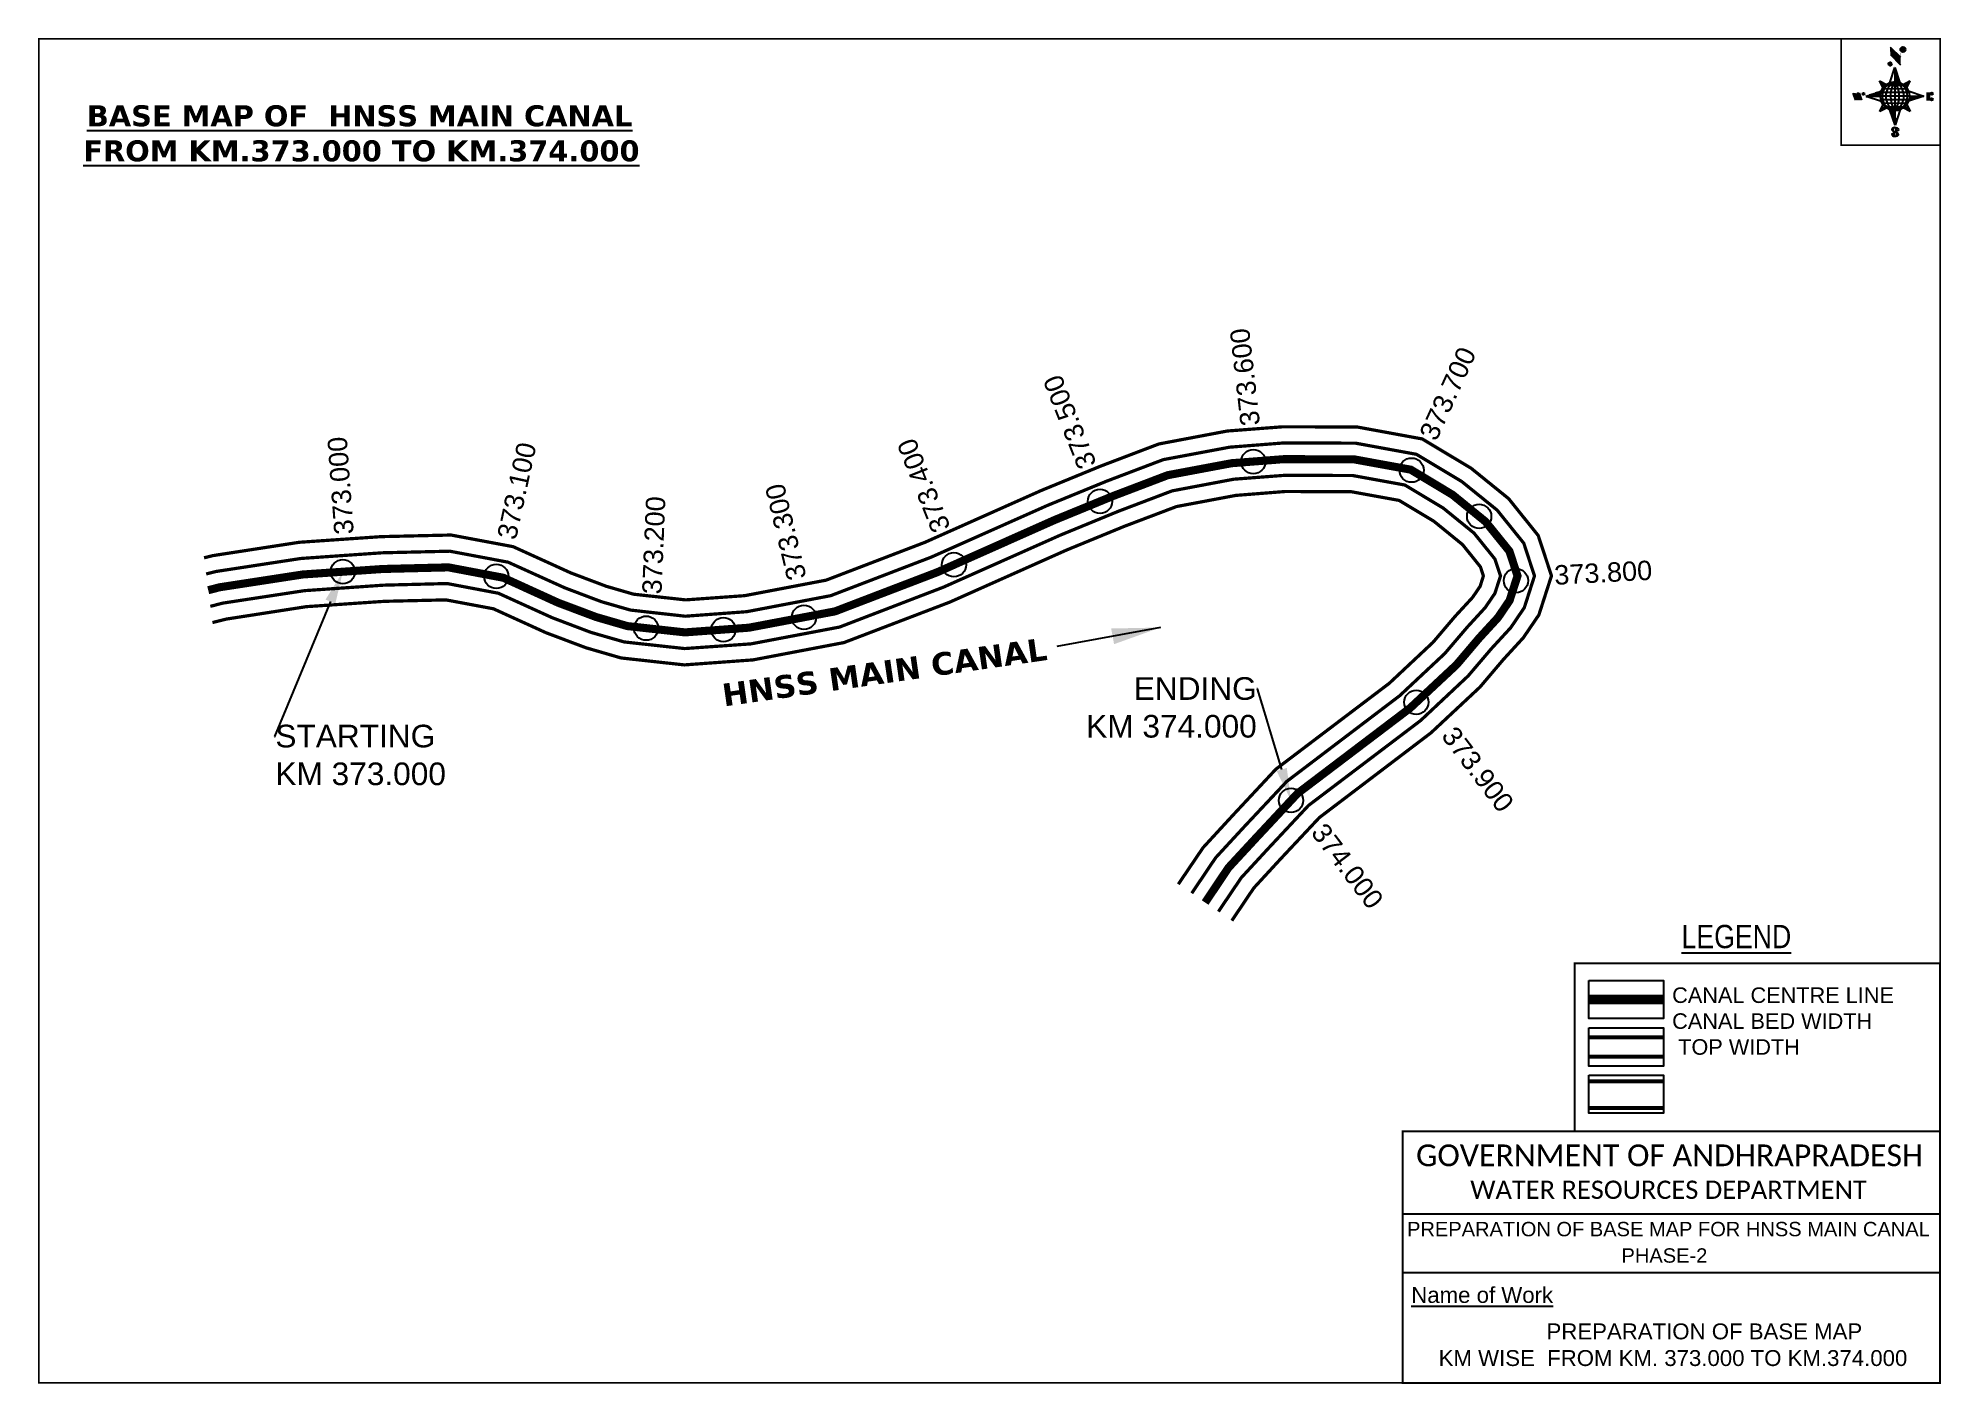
# Model space of a CAD drawing. Header units: inches. Extents: x 818467 to 819643, y 1581283 to 1582115.
import ezdxf
from ezdxf import colors
from ezdxf.entities.mleader import LeaderData, LeaderLine
from ezdxf.enums import TextEntityAlignment as Align
from ezdxf.math import Vec2, Vec3

# ---------------------------------------------------------------- set-up
doc = ezdxf.new("R2010")
doc.units = ezdxf.units.IN
doc.header["$LTSCALE"] = 15
doc.header["$MEASUREMENT"] = 0
doc.header["$PDMODE"] = 32
doc.header["$PDSIZE"] = 15
doc.linetypes.add('HIDDEN2', pattern=[0.1875, 0.125, -0.0625])
for name, color, linetype in [('AQUADUCT', 1, 'Continuous'), ('bord', 1, 'Continuous'), ('CANAL1', 7, 'Continuous'), ('CSMark', 72, 'Continuous'), ('DCBMS', 232, 'Continuous'), ('PAGE', 7, 'Continuous'), ('TEXT', 6, 'Continuous')]:
    doc.layers.add(name, color=color, linetype=linetype)
doc.styles.add('ARIALN', font='ARIALN_1.TTF')
doc.styles.get("Standard").update_dxf_attribs({"font": 'ARIAL_1.TTF'})
doc.dimstyles.get("Standard").update_dxf_attribs({"dimtxt": 20, "dimasz": 0.18, "dimexe": 0.18, "dimexo": 0.0625, "dimgap": 0.09, "dimtad": 0, "dimtih": 1, "dimtoh": 1, "dimdec": 4, "dimzin": 0, "dimdsep": 46, "dimtxsty": 'Standard', "dimcen": 0.09, "dimadec": 0, "dimazin": 0, "dimtfac": 1, "dimtdec": 4, "dimtofl": 0, "dimtmove": 0, "dimatfit": 3, "dimfxl": 0, "dimtolj": 1, "dimtzin": 0, "dimarcsym": 0})
pattern_1 = [(267.297113149, (-8720374.938, 50637915.138), (10.5367255337, -0.497431438), [])]
pattern_2 = [(357.297113149, (-8720374.938, 50637915.138), (0.497431438, 10.5367255337), [])]

# ---------------------------------------------------------------- blocks, each defined once
blk = doc.blocks.new('*X26')
at = {"color": 0, "linetype": 'Continuous'}
for p, q in [((6321.6, 240.5), (6322.3, 241.2)), ((6321.6, 240.3), (6322.3, 241)), ((6321.6, 240.1), (6322.3, 240.8)), ((6321.6, 239.9), (6322.4, 240.7)), ((6321.6, 239.8), (6322.4, 240.6)), ((6321.6, 239.6), (6322.5, 240.5)), ((6321.6, 239.4), (6322.5, 240.3)), ((6321.6, 239.2), (6322.6, 240.2)), ((6321.7, 239.1), (6322.6, 240.1)), ((6321.8, 240.8), (6322.4, 241.4)), ((6321.8, 239), (6322.7, 240)), ((6321.8, 239), (6322.8, 239.9)), ((6321.9, 238.9), (6322.9, 239.8)), ((6322, 238.8), (6323, 239.7)), ((6322.1, 241.3), (6322.4, 241.6)), ((6322.1, 238.7), (6323.1, 239.6)), ((6322.2, 238.6), (6323.1, 239.6)), ((6322.3, 238.5), (6323.2, 239.5)), ((6322.4, 238.5), (6323.3, 239.4)), ((6322.5, 238.4), (6323.4, 239.3)), ((6322.7, 238.4), (6323.6, 239.3)), ((6322.8, 238.3), (6323.7, 239.2)), ((6322.9, 238.3), (6323.8, 239.1)), ((6323.1, 238.2), (6323.9, 239.1)), ((6323.2, 238.2), (6324, 239)), ((6323.3, 238.2), (6324.2, 239)), ((6323.5, 238.1), (6324.3, 238.9)), ((6323.7, 238.1), (6324.4, 238.9)), ((6323.8, 238.1), (6324.6, 238.8)), ((6324.1, 238.2), (6324.7, 238.8)), ((6324.3, 238.3), (6324.9, 238.8)), ((6324.6, 238.3), (6325.1, 238.8)), ((6324.8, 238.4), (6325.2, 238.8)), ((6325.1, 238.5), (6325.4, 238.8)), ((6325.4, 238.6), (6325.6, 238.8))]:
    blk.add_line(p, q, dxfattribs=at)
blk = doc.blocks.new('*X25')
at = {"color": 0, "linetype": 'Continuous'}
for p, q in [((6324.4, 240.3), (6324.5, 240.4)), ((6324.6, 240.3), (6324.8, 240.5)), ((6324.7, 240.2), (6325, 240.5)), ((6324.8, 240.2), (6325.2, 240.6)), ((6325, 240.1), (6325.5, 240.6)), ((6325.1, 240.1), (6325.6, 240.6)), ((6325.2, 240), (6325.8, 240.6)), ((6325.3, 240), (6326, 240.6)), ((6325.4, 239.9), (6326.1, 240.6)), ((6325.5, 239.8), (6326.2, 240.5)), ((6325.6, 239.8), (6326.3, 240.5)), ((6325.7, 239.7), (6326.5, 240.4)), ((6325.9, 239.6), (6326.6, 240.3)), ((6326, 239.5), (6326.7, 240.3)), ((6326, 239.4), (6326.8, 240.2)), ((6326.1, 239.3), (6327, 240.2)), ((6326.2, 239.3), (6327.1, 240.1)), ((6326.3, 239.2), (6327.1, 240)), ((6326.4, 239.1), (6327.2, 239.9)), ((6326.5, 239), (6327.3, 239.8)), ((6326.5, 238.9), (6327.4, 239.7)), ((6326.6, 238.8), (6327.5, 239.6)), ((6326.7, 238.7), (6327.5, 239.5)), ((6326.8, 238.6), (6327.6, 239.4)), ((6326.8, 238.5), (6327.7, 239.3)), ((6326.8, 236.5), (6327.4, 237)), ((6326.9, 238.3), (6327.8, 239.2)), ((6326.9, 238.2), (6327.9, 239.1)), ((6326.9, 236.8), (6327.6, 237.4)), ((6327, 238.1), (6327.8, 239)), ((6327, 237.9), (6327.8, 238.8)), ((6327, 237.8), (6327.8, 238.6)), ((6327, 237.6), (6327.8, 238.4)), ((6327, 237.4), (6327.8, 238.2)), ((6327, 237.3), (6327.8, 238)), ((6327, 237.1), (6327.8, 237.9))]:
    blk.add_line(p, q, dxfattribs=at)
blk = doc.blocks.new('H')
at = {"layer": 'bord', "extrusion": (0.000427885, 0.004792, 0.999988)}
h = blk.add_hatch(dxfattribs=at)
h.set_pattern_fill('LINE', color=8, scale=84.387686, angle=-2.7029, style=0)
h.set_pattern_definition(pattern_2)
h.paths.add_polyline_path([(-492, 786, -0.090992), (-448, 775), (-486, 912)])
h = blk.add_hatch(dxfattribs=at)
h.set_pattern_fill('LINE', color=8, scale=84.387686, angle=-92.7029, style=0)
h.set_pattern_definition(pattern_1)
h.paths.add_polyline_path([(-625, 665, -0.090992), (-615, 710), (-751, 671)])
h = blk.add_hatch(dxfattribs=at)
h.set_pattern_fill('LINE', color=8, scale=84.387686, angle=-2.7029, style=0)
h.set_pattern_definition(pattern_2)
h.paths.add_polyline_path([(-504, 533, -0.090992), (-549, 543), (-510, 406)])
h = blk.add_hatch(dxfattribs=at)
h.set_pattern_fill('LINE', color=8, scale=84.387686, angle=-92.7029, style=0)
h.set_pattern_definition(pattern_1)
h.paths.add_polyline_path([(-246, 647), (-372, 653, -0.090992), (-382, 609)])
for p, q in [((-519, 1020, -1217), (-435, 927, -1216)), ((-516, 1087, -1217), (-432, 994, -1217)), ((-538, 774, -1216), (-487, 906, -1216)), ((-487, 906, -1216), (-493, 780, -1216)), ((-487, 906, -1216), (-448, 769, -1216)), ((-865, 701, -1215), (-847, 638, -1215)), ((-847, 700, -1215), (-829, 637, -1215)), ((-829, 699, -1215), (-811, 636, -1215)), ((-829, 699, -1215), (-811, 698, -1215)), ((-811, 698, -1215), (-794, 635, -1215)), ((-752, 665, -1215), (-615, 704, -1215)), ((-627, 794, -1216), (-567, 760, -1216)), ((-627, 794, -1216), (-584, 747, -1215)), ((-599, 731, -1215), (-627, 794, -1216)), ((-421, 753, -1216), (-359, 781, -1216)), ((-359, 781, -1216), (-405, 739, -1216)), ((-359, 781, -1216), (-392, 721, -1215)), ((-379, 693, -1215), (-246, 641, -1215)), ((-213, 669, -1215), (-217, 601, -1215)), ((-752, 665, -1215), (-625, 659, -1215)), ((-619, 614, -1215), (-752, 665, -1215)), ((-639, 526, -1214), (-606, 585, -1215)), ((-639, 526, -1214), (-593, 568, -1215)), ((-577, 553, -1215), (-639, 526, -1214)), ((-511, 400, -1214), (-549, 537, -1214)), ((-460, 533, -1215), (-511, 400, -1214)), ((-505, 527, -1214), (-511, 400, -1214)), ((-371, 513, -1214), (-431, 546, -1215)), ((-371, 513, -1214), (-414, 560, -1215)), ((-399, 576, -1215), (-371, 513, -1214)), ((-246, 641, -1215), (-383, 603, -1215)), ((-373, 647, -1215), (-246, 641, -1215)), ((-197, 600, -1215), (-194, 668, -1215))]:
    blk.add_line(p, q, dxfattribs=at)
at = {"layer": 'bord', "color": 8, "linetype": 'ByBlock', "extrusion": (0.000427885, 0.004792, 0.999988)}
for p, q in [((-375, 679, -1215), (-620, 691, -1215)), ((-386, 711, -1215), (-605, 722, -1215)), ((-411, 744, -1216), (-578, 752, -1216)), ((-493, 780, -1216), (-505, 527, -1214)), ((-373, 647, -1215), (-625, 659, -1215)), ((-378, 616, -1215), (-623, 628, -1215)), ((-392, 585, -1215), (-611, 595, -1215)), ((-420, 555, -1215), (-587, 562, -1215))]:
    blk.add_line(p, q, dxfattribs=at)
at = {"layer": 'bord', "extrusion": (0.000427885, 0.004792, 0.999988), "elevation": -1212}
for points, const_width in [([(-522, 960), (-516, 1093)], 1.61), ([(-434, 933), (-428, 1066)], 1.61), ([(-870, 707), (-846, 706)], 0.642), ([(-829, 643), (-821, 678)], 0.642), ([(-793, 641), (-782, 694)], 0.642), ([(-223, 676), (-174, 673)], 0.706), ([(-829, 643), (-855, 644)], 0.642), ([(-811, 642), (-784, 641)], 0.642), ([(-177, 605), (-226, 607)], 0.706), ([(-195, 645), (-185, 644)], 0.706)]:
    blk.add_lwpolyline(points, dxfattribs=dict(at, const_width=const_width))
for points, const_width in [([(-414, 1073, 1), (-398, 1058, 1)], 22.3), ([(-530, 950, 1), (-520, 939, 1)], 14.8), ([(-776, 697, 1), (-769, 690, 1)], 8.9), ([(-180, 618, 1), (-173, 611, 1)], 9.79), ([(-178, 667, 1), (-171, 660, 1)], 9.79), ([(-490, 362, 1), (-498, 369, 1)], 11.1), ([(-525, 322, 1), (-533, 329, 1)], 11.1)]:
    blk.add_lwpolyline(points, format="xyb", close=True, dxfattribs=dict(at, const_width=const_width))
for points in [[(-537, 317), (-531, 310), (-520, 307), (-505, 307), (-494, 310), (-486, 318), (-487, 326), (-491, 333), (-494, 336), (-503, 341), (-522, 347), (-530, 352), (-534, 355), (-537, 363), (-537, 373), (-530, 381), (-520, 384), (-504, 384), (-493, 380), (-487, 373)], [(-522, 348), (-526, 354), (-528, 361), (-528, 371), (-526, 375), (-521, 381), (-515, 384)], [(-505, 307), (-499, 312), (-497, 319), (-497, 327), (-501, 335), (-509, 343)]]:
    blk.add_lwpolyline(points, dxfattribs=at)
at = {"layer": 'bord', "extrusion": (0.000427885, 0.004792, 0.999988)}
for centre, radius in [((-406, 1065, -1212), 22.3), ((-525, 944, -1212), 14.8), ((-773, 694, -1212), 8.9), ((-498, 659, -1212), 127), ((-177, 615, -1212), 9.79), ((-174, 663, -1212), 9.79), ((-494, 365, -1212), 11.1), ((-529, 325, -1212), 11.1)]:
    blk.add_circle(centre, radius, dxfattribs=at)
at = {"layer": 'bord', "color": 8, "linetype": 'ByBlock', "extrusion": (0.000427885, 0.004792, 0.999988)}
for centre, radius, start, end in [((-482, 658, -1212), 128, 94.9254, 259.6691), ((-437, 656, -1212), 141, 113.2864, 241.308), ((-316, 651, -1212), 222, 142.5892, 212.0053), ((-560, 662, -1212), 141, 293.2864, 61.308), ((-681, 668, -1212), 222, 322.5892, 32.0053), ((-515, 660, -1212), 128, 274.9254, 79.6691)]:
    blk.add_arc(centre, radius, start, end, dxfattribs=at)
at = {"layer": 'bord', "extrusion": (0.000427885, 0.004792, 0.999988)}
for points in [[(-516, 1093, -1212), (-431, 1000, -1212), (-519, 1026, -1212), (-434, 933, -1212)], [(-864, 707, -1212), (-846, 706, -1212), (-846, 644, -1212), (-829, 643, -1212)], [(-829, 705, -1212), (-811, 704, -1212), (-811, 642, -1212), (-793, 641, -1212)], [(-193, 674, -1212), (-197, 606, -1212), (-213, 675, -1212), (-216, 607, -1212)]]:
    blk.add_solid(points, dxfattribs=at)
at = {"layer": 'bord', "extrusion": (0.000427885, 0.004792, 0.999988), "xscale": 7.977342409717546, "yscale": 7.977342408231451, "zscale": 7.977342408476333, "rotation": 138.0840426661453}
for name, p in [('*X25', (38301, -31929, -1212)), ('*X26', (38314, -31951, -1212))]:
    blk.add_blockref(name, p, dxfattribs=at)

msp = doc.modelspace()

# ---------------------------------------------------------------- linework, layer by layer
at = {"layer": 'CANAL1', "color": 200, "const_width": 2}
for points in [[(818569.6, 1581793.9), (818575.3, 1581795.3), (818628.4, 1581803.5), (818679.2, 1581807), (818722.3, 1581808), (818760.7, 1581800.8), (818796.3, 1581784.6), (818818.3, 1581776.3), (818835.2, 1581771.4), (818867.3, 1581767.9), (818903.8, 1581770.5), (818954.2, 1581780.1), (819015.3, 1581803.5), (819087.1, 1581835.5), (819123.9, 1581850.6), (819159.9, 1581864.3), (819202.2, 1581872.3), (819236.3, 1581874.9), (819282.4, 1581874.8), (819322.7, 1581867.4), (819352.9, 1581849.3), (819376.1, 1581830.5), (819394.4, 1581807.7), (819402.6, 1581782.8), (819394.8, 1581758.6), (819385.2, 1581744.5), (819373, 1581731.2), (819358.4, 1581714), (819328.1, 1581685.7), (819259.1, 1581633.3), (819234.9, 1581607.5), (819218.6, 1581589.8), (819205, 1581569.6)], [(818574.8, 1581753.9), (818583.2, 1581756), (818632.8, 1581763.7), (818681, 1581767), (818719.1, 1581767.9), (818748.5, 1581762.4), (818781, 1581747.6), (818805.7, 1581738.3), (818827.4, 1581732), (818866.5, 1581727.7), (818909, 1581730.8), (818965.2, 1581741.5), (819030.6, 1581766.5), (819102.8, 1581798.7), (819138.6, 1581813.4), (819170.8, 1581825.6), (819207.5, 1581832.5), (819237.9, 1581834.9), (819278.7, 1581834.8), (819308.4, 1581829.4), (819329.9, 1581816.5), (819347.6, 1581802.1), (819358.7, 1581788.3), (819360.5, 1581782.7), (819358.5, 1581776.3), (819353.8, 1581769.4), (819343, 1581757.7), (819329.4, 1581741.7), (819302.3, 1581716.3), (819232.2, 1581663.2), (819205.6, 1581634.7), (819187.2, 1581614.7), (819171.9, 1581592.1)]]:
    msp.add_lwpolyline(points, dxfattribs=at)
at = {"layer": 'CANAL1', "color": 1, "linetype": 'HIDDEN2', "ltscale": 8, "const_width": 5}
msp.add_lwpolyline([(818572.2, 1581773.9), (818579.3, 1581775.7), (818630.6, 1581783.6), (818655.4, 1581785.3), (818680.1, 1581787), (818720.7, 1581788), (818750.3, 1581782.4), (818754.6, 1581781.6), (818788.6, 1581766.1), (818812, 1581757.3), (818831.3, 1581751.7), (818866.9, 1581747.8), (818906.4, 1581750.7), (818959.7, 1581760.8), (819022.9, 1581785), (819095, 1581817.1), (819131.3, 1581832), (819165.4, 1581845), (819204.9, 1581852.4), (819237.1, 1581854.9), (819280.5, 1581854.8), (819315.6, 1581848.4), (819341.4, 1581832.9), (819361.8, 1581816.3), (819376.6, 1581798), (819381.6, 1581782.7), (819376.7, 1581767.5), (819369.5, 1581756.9), (819358, 1581744.4), (819343.9, 1581727.8), (819315.2, 1581701), (819245.7, 1581648.3), (819220.3, 1581621.1), (819202.9, 1581602.3), (819188.5, 1581580.8)], dxfattribs=at)
at = {"layer": 'CANAL1', "color": 5, "const_width": 2}
for points in [[(818570.9, 1581783.9), (818577.3, 1581785.5), (818629.5, 1581793.5), (818679.6, 1581797), (818721.5, 1581798), (818757.6, 1581791.2), (818792.5, 1581775.4), (818815.2, 1581766.8), (818833.2, 1581761.6), (818867.1, 1581757.8), (818905.1, 1581760.6), (818957, 1581770.5), (819019.1, 1581794.3), (819091, 1581826.3), (819127.6, 1581841.3), (819162.6, 1581854.6), (819203.6, 1581862.3), (819236.7, 1581864.9), (819281.4, 1581864.8), (819319.1, 1581857.9), (819347.1, 1581841.1), (819369, 1581823.4), (819385.5, 1581802.9), (819392.1, 1581782.7), (819385.8, 1581763.1), (819377.4, 1581750.7), (819365.5, 1581737.8), (819351.1, 1581720.9), (819321.7, 1581693.3), (819252.4, 1581640.8), (819227.6, 1581614.3), (819210.8, 1581596.1), (819196.7, 1581575.2)], [(818573.5, 1581763.9), (818581.2, 1581765.9), (818631.7, 1581773.6), (818680.6, 1581777), (818719.9, 1581778), (818751.6, 1581772), (818784.8, 1581756.9), (818808.8, 1581747.8), (818829.3, 1581741.9), (818866.7, 1581737.8), (818907.7, 1581740.7), (818962.5, 1581751.1), (819026.8, 1581775.8), (819098.9, 1581807.9), (819134.9, 1581822.7), (819168.1, 1581835.3), (819206.2, 1581842.5), (819237.5, 1581844.9), (819279.6, 1581844.8), (819312, 1581838.9), (819335.6, 1581824.7), (819354.7, 1581809.2), (819367.6, 1581793.2), (819371.1, 1581782.7), (819367.6, 1581771.9), (819361.6, 1581763.1), (819350.5, 1581751), (819336.6, 1581734.7), (819308.7, 1581708.6), (819239, 1581655.7), (819212.9, 1581627.9), (819195, 1581608.5), (819180.2, 1581586.5)]]:
    msp.add_lwpolyline(points, dxfattribs=at)
at = {"layer": 'CANAL1', "color": 1, "linetype": 'HIDDEN2', "ltscale": 100, "const_width": 6, "elevation": -0.4}
msp.add_lwpolyline([(819471.8, 1581520.8), (819425.7, 1581520.8)], dxfattribs=at)
at = {"layer": 'CANAL1', "color": 5, "const_width": 2.4, "elevation": -0.4}
for points in [[(819471.8, 1581497.5), (819425.7, 1581497.5)], [(819471.8, 1581485.5), (819425.7, 1581485.5)]]:
    msp.add_lwpolyline(points, dxfattribs=at)
at = {"layer": 'CANAL1', "color": 200, "const_width": 2.4, "elevation": -0.4}
for points in [[(819471.8, 1581470.3), (819425.7, 1581470.3)], [(819471.8, 1581453.8), (819425.7, 1581453.8)]]:
    msp.add_lwpolyline(points, dxfattribs=at)
at = {"layer": 'CSMark', "color": 3}
for p in [(819218.3, 1581853.4), (819316.1, 1581848.1), (819123.5, 1581828.8), (819357.9, 1581819.5), (819033.2, 1581789.6), (818655.4, 1581785.3), (818750.3, 1581782.4), (819380.6, 1581779.8), (818940.5, 1581757.1), (818842.9, 1581750.4), (818890.7, 1581749.5), (819319, 1581704.6), (819241.6, 1581643.9)]:
    msp.add_point(p, dxfattribs=at)
at = {"layer": 'PAGE', "const_width": 1}
msp.add_lwpolyline([(818467.5, 1581283.8), (819642.8, 1581283.8), (819642.8, 1582114.8), (818467.5, 1582114.8), (818467.5, 1581283.8)], dxfattribs=at)
at = {"layer": 'PAGE'}
for points, const_width in [([(819642.8, 1582114.8), (819581.7, 1582114.8), (819581.7, 1582049), (819642.8, 1582049)], 1), ([(819416.9, 1581543.2), (819642.8, 1581543.2), (819642.8, 1581439.4), (819416.9, 1581439.4)], 1.2), ([(819310.6, 1581439.4), (819642.8, 1581439.4), (819642.8, 1581283.8), (819310.6, 1581283.8)], 1.2)]:
    msp.add_lwpolyline(points, close=True, dxfattribs=dict(at, const_width=const_width))
at = {"layer": 'PAGE', "elevation": -0.4}
for points in [[(819425.7, 1581532.5), (819471.8, 1581532.5), (819471.8, 1581509), (819425.7, 1581509)], [(819425.7, 1581503.3), (819471.8, 1581503.3), (819471.8, 1581479.7), (819425.7, 1581479.7)], [(819425.7, 1581474), (819471.8, 1581474), (819471.8, 1581450.5), (819425.7, 1581450.5)]]:
    msp.add_lwpolyline(points, close=True, dxfattribs=at)
at = {"layer": 'PAGE'}
for points in [[(819310.6, 1581388.4), (819642.8, 1581388.4)], [(819310.6, 1581352), (819642.8, 1581352)]]:
    msp.add_lwpolyline(points, dxfattribs=at)

# ---------------------------------------------------------------- block references
at = {"layer": 'AQUADUCT', "color": 1, "xscale": 0.0703495379661093, "yscale": 0.07034953800030053, "zscale": 0.07034953795990817, "rotation": 3.078330607406165}
msp.add_blockref('H', (819652.4, 1582035.3, 85.4), dxfattribs=at)

# ---------------------------------------------------------------- texts
at = {"layer": 'CANAL1', "insert": (818888.1, 1581715.7), "char_height": 14, "width": 205.129, "attachment_point": 1, "rotation": 8.186}
msp.add_mtext('\\pi0.96322;{\\fVerdana|b1|i0|c0|p34;HNSS MAIN CANAL}', dxfattribs=at)
at = {"layer": 'CSMark', "color": 1}
for s, rotation, p in [('373.600', 96.4908, (819216.5, 1581875.5)), ('373.700', 65.5404, (819325.9, 1581867.9)), ('373.500', 111.7404, (819116, 1581849.7)), ('373.000', 94.1517, (818656.2, 1581808.3)), ('373.400', 111.7404, (819025.7, 1581810.4)), ('373.100', 77.7899, (818756.5, 1581805.7)), ('373.200', 87.6539, (818846.4, 1581771.4)), ('373.300', 103.5585, (818936.3, 1581780.4)), ('373.800', 2.9775, (819404.3, 1581783.2)), ('373.900', 307.1778, (819338.8, 1581687.3)), ('374.000', 307.1778, (819258.2, 1581627.5))]:
    msp.add_text(s, height=12, rotation=rotation, dxfattribs=at).set_placement(p, align=Align.MIDDLE_LEFT)
at = {"layer": 'PAGE', "extrusion": (0.000201441, 0.004807, 0.999988), "style": 'ARIALN'}
msp.add_text('%%ULEGEND', height=14.4, rotation=359.9999, dxfattribs=at).set_placement((819516.9, 1581540.7, 7767.4), align=Align.MIDDLE)
at = {"layer": 'PAGE', "extrusion": (0.000201441, 0.004807, 0.999988)}
for s, height, p in [('PREPARATION OF BASE MAP FOR HNSS MAIN CANAL', 8.878, (819313.3, 1581355.4, 7766.4)), ('%%UName of Work', 9.822, (819315.9, 1581314.2, 7765.1))]:
    msp.add_text(s, height=height, rotation=359.9999, dxfattribs=at).set_placement(p)
for s, height, p in [('PHASE-2', 8.88, (819472.4, 1581343.5, 7766.4)), ('PREPARATION OF BASE MAP', 9.822, (819497.1, 1581296.6, 7765.2)), ('KM WISE  FROM KM. 373.000 TO KM.374.000', 9.822, (819477.7, 1581280.1, 7765.2))]:
    msp.add_text(s, height=height, rotation=359.9999, dxfattribs=at).set_placement(p, align=Align.MIDDLE_CENTER)
at = {"layer": 'PAGE', "extrusion": (0.000201441, 0.004807, 0.999988), "attachment_point": 1, "text_direction": (1, -1e-06, -0.000201)}
for s, insert, char_height, width in [('CANAL CENTRE LINE CANAL BED WIDTH {\\H2.3732x; }\\P TOP WIDTH{\\H1.9155x; }', (819477.2, 1581528.3, -0.4), 9.6, 168.926), ('\\pi3.5885;{\\fCalibri|b0|i0|c0|p34;\\H1.3333x;GOVERNMENT OF ANDHRAPRADESH\\P\\pi37.073;\\H0.83998x;WATER RESOURCES DEPARTMENT}', (819315.3, 1581431.2, -1.3), 10.059, 321.276)]:
    msp.add_mtext(s, dxfattribs=dict(at, insert=insert, char_height=char_height, width=width))
at = {"layer": 'TEXT', "color": 1, "insert": (818475.4, 1582073.7), "char_height": 13, "width": 379.826, "attachment_point": 1}
msp.add_mtext('\\pi21.755;{\\fVerdana|b1|i0|c0|p34;\\LBASE MAP OF  HNSS MAIN CANAL \\P\\pi19.564;FROM KM.373.000 TO KM.374.000}', dxfattribs=at)

# ---------------------------------------------------------------- leaders
at = {"layer": 'CANAL1'}
msp.add_leader([(819160.8, 1581750.8), (819096.8, 1581739)], dimstyle='Standard', override={"dimasz": 30, "dimgap": 0.09, "dimtad": 0}, dxfattribs=at)
at = {"layer": 'DCBMS', "color": 5}
ml = msp.add_multileader_mtext('Standard', dxfattribs=at)
ml.set_content('STARTING\\PKM 373.000', color=5)
ml.set_leader_properties()
ml.build(insert=Vec2(0, 0))
ml.multileader.update_dxf_attribs({"dogleg_length": 0.36, "arrow_head_size": 20})
ctx = ml.context
ctx.base_point, ctx.char_height, ctx.arrow_head_size, ctx.landing_gap_size, ctx.plane_origin = Vec3(818613.6, 1581683.5), 14, 20, 0.09, Vec3(818784.5, 1581756.3)
notes = []
notes.append((ctx, [(1, (1, 1, 0), (818613.2, 1581683.5), (1, 0), 0.36, [(0, [(818655.4, 1581785.3)], 0, [])])]))
ctx.mtext.insert, ctx.mtext.flow_direction = Vec3(818613.7, 1581690.7), 5
for ctx, leaders in notes:
    for number, flags, end, landing, length, lines in leaders:
        leader = LeaderData()
        leader.index, (leader.has_last_leader_line, leader.has_dogleg_vector, leader.attachment_direction) = number, flags
        leader.last_leader_point, leader.dogleg_vector, leader.dogleg_length = Vec3(end), Vec3(landing), length
        for number, points, colour, breaks in lines:
            line = LeaderLine()
            line.index, line.vertices, line.color, line.breaks = number, Vec3.list(points), colors.encode_raw_color(colour), breaks
            leader.lines.append(line)
        ctx.leaders.append(leader)

# ---------------------------------------------------------------- next in the draw order: leaders
ml = msp.add_multileader_mtext('Standard', dxfattribs=at)
ml.set_content('ENDING \\PKM 374.000', color=5)
ml.set_leader_properties()
ml.build(insert=Vec2(0, 0))
ml.multileader.update_dxf_attribs({"dogleg_length": 0.36, "arrow_head_size": 20})
ctx = ml.context
ctx.base_point, ctx.char_height, ctx.arrow_head_size, ctx.landing_gap_size, ctx.plane_origin = Vec3(819117.2, 1581713), 14, 20, 0.09, Vec3(819260.9, 1581925.3)
ctx.text_align_type = 2
notes = []
notes.append((ctx, [(0, (1, 1, 0), (819220.8, 1581713), (-1, 0), 0.36, [(0, [(819241.6, 1581643.9)], 0, [])])]))
ctx.mtext.insert, ctx.mtext.width, ctx.mtext.alignment, ctx.mtext.flow_direction = Vec3(819220.4, 1581720.1), 109.049, 3, 5
ctx.mtext.has_bg_fill, ctx.mtext.bg_color, ctx.mtext.bg_scale_factor, ctx.mtext.bg_transparency, ctx.mtext.use_window_bg_color = 1, -1027028792, 1.5, 0, 1
for ctx, leaders in notes:
    for number, flags, end, landing, length, lines in leaders:
        leader = LeaderData()
        leader.index, (leader.has_last_leader_line, leader.has_dogleg_vector, leader.attachment_direction) = number, flags
        leader.last_leader_point, leader.dogleg_vector, leader.dogleg_length = Vec3(end), Vec3(landing), length
        for number, points, colour, breaks in lines:
            line = LeaderLine()
            line.index, line.vertices, line.color, line.breaks = number, Vec3.list(points), colors.encode_raw_color(colour), breaks
            leader.lines.append(line)
        ctx.leaders.append(leader)

doc.saveas('drawing.dxf')
